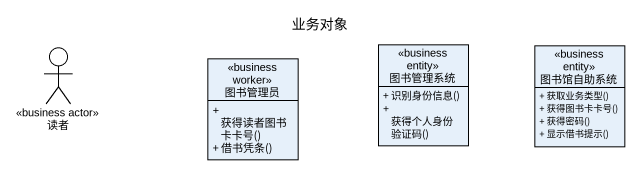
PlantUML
@startuml
title 业务对象
allowmixing
hide circle
hide empty members
skinparam classAttributeIconSize 0
class 图书管理系统 <<business entity>> {
  + 识别身份信息()
  + 获得个人身份验证码()
}
class 图书馆自助系统 <<business entity>> {
  + 获取业务类型()
  + 获得图书卡卡号()
  + 获得密码()
  + 显示借书提示()
}
actor 读者 <<business actor>>
class 图书管理员 <<business worker>> {
  + 获得读者图书卡卡号()
  + 借书凭条()
}
@enduml
